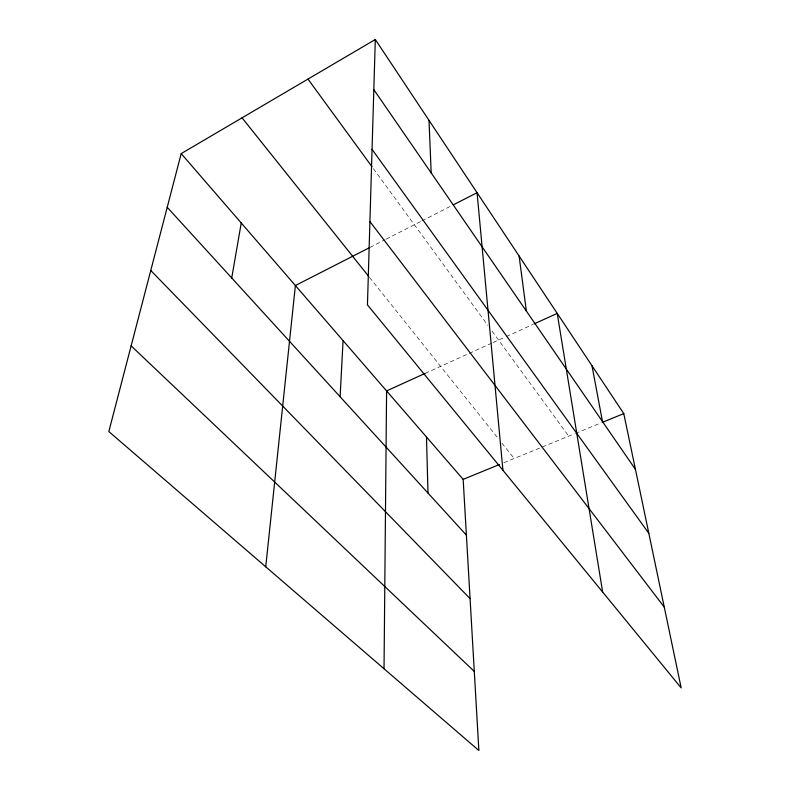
<?xml version="1.0" encoding="UTF-8"?>
<svg xmlns="http://www.w3.org/2000/svg" width="790" height="790" viewBox="0 0 790 790"><rect width="100%" height="100%" fill="white"/><g stroke="black" fill="none" stroke-linecap="round" stroke-linejoin="round"><path stroke-width="0.59" stroke-dasharray="3.95 2.96" d="M369.967 247.428L385.125 239.676M386.211 239.123L420.843 221.427M421.929 220.884L451.12 205.963M425.168 373.384L491.874 343.087M492.99 342.574L505.205 337.034M506.311 336.53L532.875 324.463M503.971 462.663L574.36 433.838M575.485 433.374L601.308 422.798M369.522 277.399L498.865 439.309M501.926 443.141L514.171 458.486M373.394 168.655L487.825 325.342M492.121 331.217L568.741 436.139"/><path stroke-width="1.19" d="M384.029 668.745L386.596 390.902L425.168 373.384M375.309 39.5L367.449 304.871L681.178 687.922L623.774 413.604L375.309 39.5L181.196 153.606L108.823 431.547L478.868 750.5L463.167 479.372L181.196 153.606M340.115 396.748L343.067 340.618M265.736 566.795L295.391 285.526L368.891 247.981M231.727 277.971L241.246 222.978M453.282 204.857L477.061 192.711L502.924 470.277M533.981 323.959L557.226 313.403L602.652 592.046M463.167 479.372L499.438 464.52M602.434 422.344L623.774 413.604M131.13 345.882L474.286 671.411M150.762 270.496L470.07 598.623M167.223 207.286L466.396 535.136M242.056 117.829L368.752 276.441M369.918 221.565L664.262 607.115M307.972 79.079L371.952 166.69M372.06 149.379L648.827 533.319M373.828 89.655L635.446 469.408M591.977 365.721L602.484 421.564M519.099 255.99L526.367 311.072M429.019 120.366L431.172 172.901M426.482 436.988L428.002 493.059"/></g></svg>
